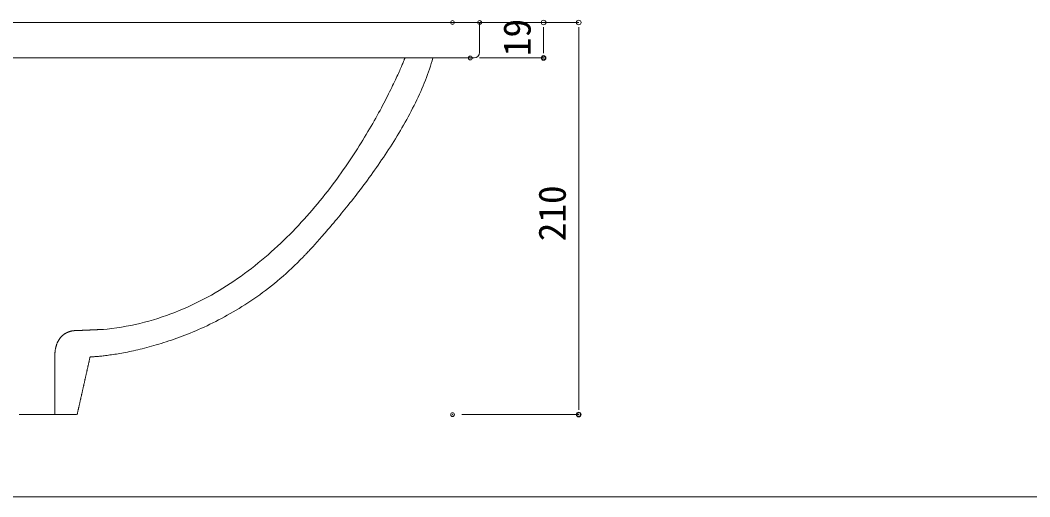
# Model space of a CAD drawing. Units: millimetres, scale not verified. Extents: x -1002 to 1010, y -687 to 676.
# Drawn here: x -585 to -44, y -687 to -432 of the extents above; entities that cross this region are included whole.
import ezdxf
from ezdxf.enums import TextEntityAlignment as Align

# ---------------------------------------------------------------- set-up
doc = ezdxf.new("R2010")
doc.units = ezdxf.units.MM
doc.header["$LTSCALE"] = 5
doc.header["$PDMODE"] = 32
doc.header["$PDSIZE"] = 2
doc.layers.add('0-0', color=7, linetype='Continuous', lineweight=15)
doc.layers.add('F-0', color=7, linetype='Continuous', lineweight=15)
doc.styles.add('ＭＳ ゴシック', font='')
doc.styles.get('ＭＳ ゴシック').set_extended_font_data('MS Gothic')

# ---------------------------------------------------------------- blocks, each defined once
blk = doc.blocks.new('_DOT')
at = {"layer": '0-0'}
blk.add_line((-0.5, 0), (-1, 0), dxfattribs=at)
blk.add_circle((0, 0), 0.25, dxfattribs=at)
blk.add_circle((0, 0), 0.25, dxfattribs=at)

msp = doc.modelspace()

# ---------------------------------------------------------------- linework, layer by layer
at = {"layer": 'F-0'}
for p, q in [((-348.425, -433.056), (-285.925, -433.056)), ((-333.939, -433.056), (-304.723, -433.056)), ((-304.723, -438.056), (-304.723, -447.056)), ((-285.925, -438.056), (-285.925, -638.056)), ((-338.939, -452.056), (-304.723, -452.056)), ((-348.425, -643.056), (-285.925, -643.056)), ((-1002.086, -687.064), (1002.034, -687.064))]:
    msp.add_line(p, q, dxfattribs=at)
at = {"layer": 'F-0', "lineweight": 18}
msp.add_line((-795.939, -452.056), (-341.939, -452.056), dxfattribs=at)
for points in [[(-795.939, -433.056), (-338.939, -433.056), (-338.939, -449.056)], [(-378.939, -452.057), (-378.949, -452.082), (-378.978, -452.157), (-379.026, -452.28), (-379.093, -452.452), (-379.179, -452.671), (-379.285, -452.937), (-379.411, -453.248), (-379.555, -453.605), (-379.719, -454.005), (-379.902, -454.45), (-380.105, -454.937), (-380.327, -455.466), (-380.568, -456.036), (-380.829, -456.647), (-381.11, -457.297), (-381.41, -457.987), (-381.729, -458.714), (-382.068, -459.479), (-382.427, -460.281), (-382.805, -461.118), (-383.203, -461.991), (-383.62, -462.898), (-384.057, -463.838), (-384.514, -464.812), (-384.991, -465.817), (-385.487, -466.854), (-386.003, -467.921), (-386.539, -469.018), (-387.094, -470.144), (-387.669, -471.298), (-388.264, -472.48), (-388.879, -473.688), (-389.514, -474.922), (-390.169, -476.182), (-390.844, -477.465), (-391.538, -478.773), (-392.253, -480.103), (-392.987, -481.456), (-393.742, -482.83)], [(-375.573, -480.506), (-374.798, -479.008), (-374.038, -477.508), (-373.292, -476.006), (-372.563, -474.502), (-371.851, -472.998), (-371.155, -471.493), (-370.477, -469.988), (-369.818, -468.483), (-369.177, -466.978), (-368.556, -465.475), (-367.955, -463.973), (-367.374, -462.473), (-366.815, -460.975), (-366.278, -459.48), (-365.763, -457.988), (-365.271, -456.499), (-364.803, -455.014), (-364.358, -453.533), (-363.939, -452.057)], [(-411.037, -533.057), (-410.146, -531.95), (-409.247, -530.826), (-408.34, -529.685), (-407.426, -528.527), (-406.506, -527.352), (-405.579, -526.162), (-404.648, -524.956), (-403.711, -523.735), (-402.771, -522.499), (-401.827, -521.248), (-400.88, -519.984), (-399.931, -518.706), (-398.98, -517.415), (-398.028, -516.111), (-397.075, -514.795), (-396.123, -513.466), (-395.171, -512.126), (-394.22, -510.775), (-393.271, -509.413), (-392.324, -508.041), (-391.38, -506.658), (-390.44, -505.266), (-389.504, -503.865), (-388.573, -502.454), (-387.647, -501.036), (-386.727, -499.609), (-385.813, -498.174), (-384.907, -496.733), (-384.008, -495.284), (-383.118, -493.829), (-382.236, -492.368), (-381.364, -490.901), (-380.502, -489.429), (-379.65, -487.952), (-378.81, -486.47), (-377.982, -484.984), (-377.166, -483.495), (-376.363, -482.002), (-375.573, -480.506)], [(-393.742, -482.83), (-394.516, -484.224), (-395.311, -485.638), (-396.125, -487.071), (-396.96, -488.523), (-397.815, -489.992), (-398.69, -491.478), (-399.585, -492.98), (-400.5, -494.497), (-401.435, -496.028), (-402.391, -497.573), (-403.367, -499.132), (-404.363, -500.702), (-405.379, -502.284), (-406.416, -503.876), (-407.473, -505.478), (-408.55, -507.09), (-409.648, -508.709), (-410.766, -510.337), (-411.904, -511.971), (-413.063, -513.611), (-414.242, -515.256), (-415.442, -516.906), (-416.662, -518.56), (-417.903, -520.216), (-419.164, -521.875), (-420.446, -523.536), (-421.748, -525.197), (-423.071, -526.858), (-424.415, -528.518), (-425.779, -530.177), (-427.164, -531.833), (-428.57, -533.486), (-429.996, -535.135), (-431.443, -536.78), (-432.911, -538.419), (-434.399, -540.052), (-435.908, -541.678), (-437.438, -543.296), (-438.989, -544.906)], [(-433.075, -558.317), (-432.965, -558.203), (-432.824, -558.056), (-432.653, -557.876), (-432.451, -557.664), (-432.22, -557.421), (-431.96, -557.146), (-431.671, -556.84), (-431.355, -556.503), (-431.012, -556.137), (-430.642, -555.74), (-430.247, -555.314), (-429.826, -554.859), (-429.38, -554.376), (-428.91, -553.864), (-428.417, -553.325), (-427.901, -552.758), (-427.362, -552.164), (-426.801, -551.543), (-426.219, -550.896), (-425.617, -550.223), (-424.995, -549.525), (-424.353, -548.802), (-423.692, -548.054), (-423.013, -547.282), (-422.316, -546.486), (-421.602, -545.666), (-420.872, -544.824), (-420.126, -543.959), (-419.365, -543.071), (-418.588, -542.162), (-417.798, -541.231), (-416.994, -540.279), (-416.177, -539.306), (-415.348, -538.313), (-414.507, -537.3), (-413.655, -536.268), (-412.792, -535.216), (-411.919, -534.146), (-411.037, -533.057)], [(-438.989, -544.906), (-440.561, -546.506), (-442.154, -548.097), (-443.767, -549.677), (-445.402, -551.245), (-447.057, -552.801), (-448.733, -554.344), (-450.43, -555.873), (-452.149, -557.387), (-453.888, -558.886), (-455.648, -560.369), (-457.43, -561.836), (-459.232, -563.284), (-461.056, -564.714), (-462.9, -566.125), (-464.766, -567.516), (-466.653, -568.886), (-468.561, -570.234), (-470.491, -571.561), (-472.441, -572.864), (-474.413, -574.144), (-476.406, -575.399), (-478.42, -576.629), (-480.456, -577.833), (-482.513, -579.009), (-484.592, -580.159), (-486.691, -581.28), (-488.813, -582.372), (-490.955, -583.433), (-493.119, -584.465), (-495.305, -585.465), (-497.512, -586.432), (-499.74, -587.367), (-501.99, -588.268), (-504.262, -589.135), (-506.555, -589.966), (-508.87, -590.761), (-511.206, -591.52), (-513.564, -592.241), (-515.944, -592.923)], [(-489.365, -597.481), (-487.858, -596.812), (-486.344, -596.122), (-484.821, -595.412), (-483.292, -594.682), (-481.755, -593.93), (-480.213, -593.157), (-478.665, -592.363), (-477.111, -591.547), (-475.553, -590.709), (-473.991, -589.848), (-472.424, -588.965), (-470.855, -588.059), (-469.282, -587.13), (-467.707, -586.177), (-466.13, -585.2), (-464.552, -584.199), (-462.972, -583.173), (-461.392, -582.123), (-459.812, -581.048), (-458.233, -579.947), (-456.654, -578.821), (-455.077, -577.669), (-453.501, -576.491), (-451.928, -575.286), (-450.357, -574.054), (-448.79, -572.796), (-447.227, -571.51), (-445.667, -570.196), (-444.113, -568.854), (-442.563, -567.484), (-441.019, -566.085), (-439.481, -564.658), (-437.95, -563.201), (-436.425, -561.715), (-434.908, -560.199), (-433.399, -558.653), (-433.198, -558.445), (-433.153, -558.398), (-433.075, -558.317)], [(-515.944, -592.923), (-518.345, -593.567), (-520.768, -594.171), (-523.213, -594.734), (-525.679, -595.256), (-528.167, -595.735), (-530.677, -596.172), (-533.209, -596.565), (-535.763, -596.914), (-538.338, -597.217), (-540.169, -597.402), (-540.287, -597.407), (-540.405, -597.412), (-540.522, -597.418), (-540.64, -597.423), (-540.758, -597.428), (-540.876, -597.433), (-540.994, -597.438), (-541.111, -597.444), (-541.229, -597.449), (-541.347, -597.454), (-541.465, -597.459), (-541.582, -597.464), (-541.7, -597.469), (-541.818, -597.475), (-541.936, -597.48), (-542.053, -597.485), (-542.171, -597.49), (-542.289, -597.495), (-542.407, -597.501), (-542.525, -597.506), (-542.642, -597.511), (-542.76, -597.516), (-542.878, -597.521), (-542.996, -597.526), (-543.113, -597.532), (-543.231, -597.537), (-543.349, -597.542), (-543.467, -597.547), (-543.584, -597.552)], [(-560.059, -599.226), (-560.192, -599.295), (-560.325, -599.365), (-560.458, -599.439), (-560.591, -599.515), (-560.725, -599.594), (-560.858, -599.676), (-560.992, -599.76), (-561.125, -599.848), (-561.258, -599.938), (-561.39, -600.031), (-561.523, -600.127), (-561.655, -600.227), (-561.786, -600.329), (-561.917, -600.435), (-562.047, -600.543), (-562.177, -600.655), (-562.306, -600.771), (-562.434, -600.889), (-562.561, -601.011), (-562.687, -601.137), (-562.812, -601.266), (-562.936, -601.398), (-563.059, -601.534), (-563.181, -601.674), (-563.301, -601.817), (-563.421, -601.964), (-563.538, -602.115), (-563.654, -602.27), (-563.769, -602.428), (-563.882, -602.591), (-563.994, -602.757), (-564.103, -602.927), (-564.211, -603.102), (-564.317, -603.28), (-564.421, -603.463), (-564.523, -603.65), (-564.623, -603.841), (-564.72, -604.036), (-564.816, -604.236)], [(-555.78, -598.069), (-555.852, -598.074), (-555.926, -598.079), (-556.003, -598.086), (-556.082, -598.092), (-556.164, -598.1), (-556.249, -598.109), (-556.337, -598.119), (-556.426, -598.13), (-556.519, -598.142), (-556.613, -598.154), (-556.71, -598.169), (-556.809, -598.184), (-556.91, -598.2), (-557.013, -598.218), (-557.118, -598.238), (-557.225, -598.258), (-557.334, -598.28), (-557.444, -598.304), (-557.556, -598.329), (-557.67, -598.355), (-557.786, -598.384), (-557.903, -598.414), (-558.021, -598.445), (-558.141, -598.479), (-558.262, -598.514), (-558.385, -598.551), (-558.508, -598.59), (-558.633, -598.632), (-558.759, -598.675), (-558.885, -598.72), (-559.013, -598.767), (-559.141, -598.816), (-559.271, -598.868), (-559.401, -598.922), (-559.531, -598.978), (-559.662, -599.036), (-559.794, -599.097), (-559.926, -599.16), (-560.059, -599.226)], [(-552.771, -597.956), (-552.888, -597.962), (-553.006, -597.967), (-553.124, -597.972), (-553.242, -597.977), (-553.359, -597.982), (-553.477, -597.988), (-553.595, -597.993), (-553.713, -597.998), (-553.83, -598.003), (-553.948, -598.008), (-554.066, -598.013), (-554.184, -598.019), (-554.302, -598.024), (-554.419, -598.029), (-554.537, -598.034), (-554.655, -598.039), (-554.773, -598.045), (-554.89, -598.05), (-555.008, -598.055), (-555.054, -598.057), (-555.059, -598.057), (-555.068, -598.056), (-555.08, -598.056), (-555.097, -598.055), (-555.118, -598.054), (-555.142, -598.054), (-555.171, -598.053), (-555.203, -598.053), (-555.238, -598.053), (-555.277, -598.052), (-555.32, -598.053), (-555.366, -598.053), (-555.416, -598.054), (-555.469, -598.055), (-555.525, -598.057), (-555.584, -598.059), (-555.646, -598.062), (-555.712, -598.065), (-555.78, -598.069)], [(-548.177, -597.754), (-548.295, -597.76), (-548.413, -597.765), (-548.531, -597.77), (-548.649, -597.775), (-548.766, -597.78), (-548.884, -597.785), (-549.002, -597.791), (-549.12, -597.796), (-549.237, -597.801), (-549.355, -597.806), (-549.473, -597.811), (-549.591, -597.817), (-549.709, -597.822), (-549.826, -597.827), (-549.944, -597.832), (-550.062, -597.837), (-550.18, -597.842), (-550.297, -597.848), (-550.415, -597.853), (-550.533, -597.858), (-550.651, -597.863), (-550.768, -597.868), (-550.886, -597.874), (-551.004, -597.879), (-551.122, -597.884), (-551.24, -597.889), (-551.357, -597.894), (-551.475, -597.899), (-551.593, -597.905), (-551.711, -597.91), (-551.828, -597.915), (-551.946, -597.92), (-552.064, -597.925), (-552.182, -597.931), (-552.299, -597.936), (-552.417, -597.941), (-552.535, -597.946), (-552.653, -597.951), (-552.771, -597.956)], [(-543.584, -597.552), (-543.702, -597.558), (-543.82, -597.563), (-543.938, -597.568), (-544.056, -597.573), (-544.173, -597.578), (-544.291, -597.583), (-544.409, -597.589), (-544.527, -597.594), (-544.644, -597.599), (-544.762, -597.604), (-544.88, -597.609), (-544.998, -597.615), (-545.115, -597.62), (-545.233, -597.625), (-545.351, -597.63), (-545.469, -597.635), (-545.587, -597.64), (-545.704, -597.646), (-545.822, -597.651), (-545.94, -597.656), (-546.058, -597.661), (-546.175, -597.666), (-546.293, -597.671), (-546.411, -597.677), (-546.529, -597.682), (-546.646, -597.687), (-546.764, -597.692), (-546.882, -597.697), (-547, -597.703), (-547.118, -597.708), (-547.235, -597.713), (-547.353, -597.718), (-547.471, -597.723), (-547.589, -597.728), (-547.706, -597.734), (-547.824, -597.739), (-547.942, -597.744), (-548.06, -597.749), (-548.177, -597.754)], [(-536.806, -611.113), (-535.982, -610.994), (-535.131, -610.868), (-534.255, -610.732), (-533.352, -610.587), (-532.425, -610.433), (-531.473, -610.27), (-530.498, -610.096), (-529.498, -609.912), (-528.475, -609.717), (-527.43, -609.511), (-526.363, -609.294), (-525.273, -609.066), (-524.163, -608.826), (-523.031, -608.574), (-521.88, -608.309), (-520.708, -608.032), (-519.517, -607.742), (-518.307, -607.438), (-517.079, -607.121), (-515.833, -606.79), (-514.569, -606.445), (-513.288, -606.086), (-511.991, -605.712), (-510.677, -605.322), (-509.348, -604.918), (-508.004, -604.498), (-506.645, -604.062), (-505.272, -603.609), (-503.885, -603.141), (-502.485, -602.655), (-501.072, -602.153), (-499.647, -601.633), (-498.21, -601.095), (-496.761, -600.539), (-495.302, -599.965), (-493.832, -599.373), (-492.353, -598.762), (-490.863, -598.131), (-489.365, -597.481)], [(-564.816, -604.236), (-564.909, -604.44), (-565, -604.648), (-565.089, -604.861), (-565.175, -605.079), (-565.258, -605.301), (-565.339, -605.527), (-565.417, -605.759), (-565.492, -605.995), (-565.565, -606.236), (-565.635, -606.481), (-565.702, -606.732), (-565.765, -606.987), (-565.826, -607.247), (-565.884, -607.513), (-565.938, -607.783), (-565.989, -608.059), (-566.037, -608.339), (-566.081, -608.625), (-566.122, -608.916), (-566.159, -609.212), (-566.193, -609.514), (-566.223, -609.821), (-566.249, -610.133), (-566.272, -610.451), (-566.29, -610.775), (-566.305, -611.104), (-566.316, -611.438), (-566.322, -611.779), (-566.325, -612.125), (-566.325, -612.369), (-566.325, -612.605), (-566.325, -612.841), (-566.325, -613.077), (-566.325, -613.313), (-566.325, -613.55), (-566.325, -613.786), (-566.325, -614.022), (-566.325, -614.258), (-566.325, -614.494)], [(-566.325, -614.494), (-566.325, -614.73), (-566.325, -614.966), (-566.325, -615.202), (-566.325, -615.438), (-566.325, -615.674), (-566.325, -615.91), (-566.325, -616.146), (-566.325, -616.382), (-566.325, -616.618), (-566.325, -616.854), (-566.325, -617.09), (-566.325, -617.326), (-566.325, -617.563), (-566.325, -617.799), (-566.325, -618.035), (-566.325, -618.271), (-566.325, -618.507), (-566.325, -618.743), (-566.325, -618.979), (-566.325, -619.215), (-566.325, -619.451), (-566.325, -619.687), (-566.325, -619.923), (-566.325, -620.159), (-566.325, -620.395), (-566.325, -620.631), (-566.325, -620.867), (-566.325, -621.103), (-566.325, -621.339), (-566.325, -621.576), (-566.325, -621.812), (-566.325, -622.048), (-566.325, -622.284), (-566.325, -622.52), (-566.325, -622.756), (-566.325, -622.992), (-566.325, -623.228), (-566.325, -623.464), (-566.325, -623.7)], [(-548.425, -616.561), (-548.356, -616.251), (-548.286, -615.942), (-548.217, -615.632), (-548.147, -615.323), (-548.078, -615.013), (-548.009, -614.704), (-547.939, -614.395), (-547.87, -614.085), (-547.8, -613.776), (-547.731, -613.466), (-547.661, -613.157), (-547.592, -612.847), (-547.522, -612.538), (-547.453, -612.228), (-547.425, -612.151), (-547.377, -612.149), (-547.291, -612.146), (-547.168, -612.142), (-547.008, -612.135), (-546.812, -612.126), (-546.58, -612.114), (-546.313, -612.099), (-546.011, -612.081), (-545.674, -612.06), (-545.303, -612.035), (-544.899, -612.005), (-544.461, -611.971), (-543.991, -611.933), (-543.489, -611.889), (-542.956, -611.84), (-542.391, -611.786), (-541.795, -611.725), (-541.169, -611.659), (-540.514, -611.585), (-539.829, -611.506), (-539.115, -611.419), (-538.373, -611.324), (-537.603, -611.222), (-536.806, -611.113)], [(-551.134, -628.629), (-551.065, -628.32), (-550.996, -628.01), (-550.926, -627.701), (-550.857, -627.391), (-550.787, -627.082), (-550.718, -626.772), (-550.648, -626.463), (-550.579, -626.153), (-550.509, -625.844), (-550.44, -625.535), (-550.37, -625.225), (-550.301, -624.916), (-550.231, -624.606), (-550.162, -624.297), (-550.092, -623.987), (-550.023, -623.678), (-549.954, -623.368), (-549.884, -623.059), (-549.815, -622.75), (-549.745, -622.44), (-549.676, -622.131), (-549.606, -621.821), (-549.537, -621.512), (-549.467, -621.202), (-549.398, -620.893), (-549.328, -620.583), (-549.259, -620.274), (-549.189, -619.965), (-549.12, -619.655), (-549.051, -619.346), (-548.981, -619.036), (-548.912, -618.727), (-548.842, -618.417), (-548.773, -618.108), (-548.703, -617.798), (-548.634, -617.489), (-548.564, -617.18), (-548.495, -616.87), (-548.425, -616.561)], [(-566.325, -623.7), (-566.325, -623.936), (-566.325, -624.172), (-566.325, -624.408), (-566.325, -624.644), (-566.325, -624.88), (-566.325, -625.116), (-566.325, -625.352), (-566.325, -625.589), (-566.325, -625.825), (-566.325, -626.061), (-566.325, -626.297), (-566.325, -626.533), (-566.325, -626.769), (-566.325, -627.005), (-566.325, -627.241), (-566.325, -627.477), (-566.325, -627.713), (-566.325, -627.949), (-566.325, -628.185), (-566.325, -628.421), (-566.325, -628.657), (-566.325, -628.893), (-566.325, -629.129), (-566.325, -629.365), (-566.325, -629.602), (-566.325, -629.838), (-566.325, -630.074), (-566.325, -630.31), (-566.325, -630.546), (-566.325, -630.782), (-566.325, -631.018), (-566.325, -631.254), (-566.325, -631.49), (-566.325, -631.726), (-566.325, -631.962), (-566.325, -632.198), (-566.325, -632.434), (-566.325, -632.67), (-566.325, -632.906)], [(-553.844, -640.697), (-553.774, -640.388), (-553.705, -640.078), (-553.635, -639.769), (-553.566, -639.46), (-553.496, -639.15), (-553.427, -638.841), (-553.357, -638.531), (-553.288, -638.222), (-553.218, -637.912), (-553.149, -637.603), (-553.079, -637.293), (-553.01, -636.984), (-552.941, -636.675), (-552.871, -636.365), (-552.802, -636.056), (-552.732, -635.746), (-552.663, -635.437), (-552.593, -635.127), (-552.524, -634.818), (-552.454, -634.508), (-552.385, -634.199), (-552.315, -633.89), (-552.246, -633.58), (-552.176, -633.271), (-552.107, -632.961), (-552.037, -632.652), (-551.968, -632.342), (-551.899, -632.033), (-551.829, -631.723), (-551.76, -631.414), (-551.69, -631.105), (-551.621, -630.795), (-551.551, -630.486), (-551.482, -630.176), (-551.412, -629.867), (-551.343, -629.557), (-551.273, -629.248), (-551.204, -628.938), (-551.134, -628.629)], [(-566.325, -632.906), (-566.325, -633.142), (-566.325, -633.378), (-566.325, -633.615), (-566.325, -633.851), (-566.325, -634.087), (-566.325, -634.323), (-566.325, -634.559), (-566.325, -634.795), (-566.325, -635.031), (-566.325, -635.267), (-566.325, -635.503), (-566.325, -635.739), (-566.325, -635.975), (-566.325, -636.211), (-566.325, -636.447), (-566.325, -636.683), (-566.325, -636.919), (-566.325, -637.155), (-566.325, -637.391), (-566.325, -637.628), (-566.325, -637.864), (-566.325, -638.1), (-566.325, -638.336), (-566.325, -638.572), (-566.325, -638.808), (-566.325, -639.044), (-566.325, -639.28), (-566.325, -639.516), (-566.325, -639.752), (-566.325, -639.988), (-566.325, -640.224), (-566.325, -640.46), (-566.325, -640.696), (-566.325, -640.932), (-566.325, -641.168), (-566.325, -641.404), (-566.325, -641.641), (-566.325, -641.877), (-566.325, -642.113)], [(-575.776, -643.057), (-575.094, -643.057), (-574.412, -643.057), (-573.73, -643.057), (-573.048, -643.057), (-572.366, -643.057), (-571.683, -643.057), (-571.001, -643.057), (-570.319, -643.057), (-569.637, -643.057), (-568.955, -643.057), (-568.273, -643.057), (-567.59, -643.057), (-566.908, -643.057), (-566.226, -643.057), (-565.544, -643.057), (-564.862, -643.057), (-564.179, -643.057), (-563.497, -643.057), (-562.815, -643.057), (-562.133, -643.057), (-561.451, -643.057), (-560.769, -643.057), (-560.086, -643.057), (-559.404, -643.057), (-558.722, -643.057), (-558.04, -643.057), (-557.358, -643.057), (-556.676, -643.057), (-555.993, -643.057), (-555.311, -643.057), (-554.629, -643.057), (-554.33, -642.863), (-554.26, -642.554), (-554.191, -642.245), (-554.121, -641.935), (-554.052, -641.626), (-553.983, -641.316), (-553.913, -641.007), (-553.844, -640.697)], [(-566.325, -642.113), (-566.325, -642.349), (-566.325, -642.585), (-566.325, -642.821), (-566.325, -643.057)], [(-585.327, -643.057), (-584.645, -643.057), (-583.962, -643.057), (-583.28, -643.057), (-582.598, -643.057), (-581.916, -643.057), (-581.234, -643.057), (-580.552, -643.057), (-579.869, -643.057), (-579.187, -643.057), (-578.505, -643.057), (-577.823, -643.057), (-577.141, -643.057), (-576.459, -643.057), (-575.776, -643.057)]]:
    msp.add_lwpolyline(points, dxfattribs=at)
msp.add_arc((-341.939, -449.056), 3, 270, 0, dxfattribs=at)
at = {"layer": 'F-0'}
for p in [(-353.425, -433.056), (-338.939, -433.056), (-343.939, -452.056), (-304.723, -452.056), (-353.425, -643.056), (-285.925, -643.056)]:
    msp.add_point(p, dxfattribs=at)

# ---------------------------------------------------------------- block references
at = {"layer": 'F-0', "xscale": 5, "yscale": 5}
for p, rotation in [((-304.723, -433.056), 90), ((-285.925, -433.056), 90), ((-304.723, -452.056), 270), ((-285.925, -643.056), 270)]:
    msp.add_blockref('_DOT', p, dxfattribs=dict(at, rotation=rotation))

# ---------------------------------------------------------------- texts
at = {"layer": 'F-0', "style": 'ＭＳ ゴシック'}
for s, p in [('19', (-307.223, -451.059)), ('210', (-288.425, -550.207))]:
    msp.add_text(s, height=14.66, rotation=90, dxfattribs=at).set_placement(p, align=Align.BOTTOM_LEFT)

doc.saveas('drawing.dxf')
